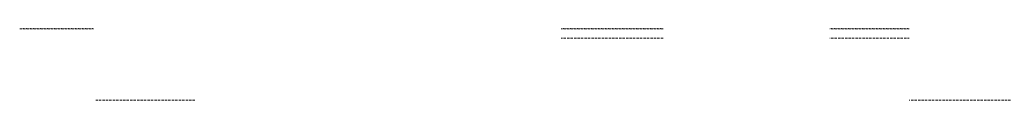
# Model space of a CAD drawing. Header units: inches. Extents: x 244 to 65245, y -2247 to 11745.
# Drawn here: x 40792 to 42580, y 4144 to 4273 of the extents above; entities that cross this region are included whole.
import ezdxf
from ezdxf.xclip import XClip

# ---------------------------------------------------------------- set-up
doc = ezdxf.new("R2010")
doc.units = ezdxf.units.IN
doc.header["$MEASUREMENT"] = 0
doc.header["$XCLIPFRAME"] = 0
doc.layers.add('hatch', color=12, linetype='Continuous', lineweight=9)
doc.layers.add('RAILING', color=213, linetype='Continuous', lineweight=9)

# ---------------------------------------------------------------- blocks, each defined once
blk = doc.blocks.new('R2')
at = {"layer": 'RAILING'}
for p, q in [((-2.1, 15.9), (-2.1, 17)), ((-2.1, 17), (2.1, 17)), ((2.1, 15.9), (-2.1, 15.9)), ((-2.1, 4.8), (-1.1, 3.2)), ((-2.1, 4.8), (2.1, 4.8)), ((-2.1, 1.1), (2.1, 1.1)), ((-2.1, 0), (-2.1, 1.1)), ((-2.1, 0), (2.1, 0)), ((-1.4, 15.6), (-1.4, 15.9)), ((-1.4, 13), (-1.4, 13.1)), ((-1.4, 3), (-1.4, 2.9)), ((-1.4, 1.4), (-1.4, 1.3)), ((1.1, 13.3), (-1.1, 13.3)), ((1.1, 12.8), (-1.1, 12.8)), ((1.1, 3.2), (-1.1, 3.2)), ((1.1, 3.2), (-1.1, 3.2)), ((1.1, 2.7), (-1.1, 2.7)), ((1.1, 1.6), (-1.1, 1.6)), ((1.1, 1.1), (-1.1, 1.1)), ((-1, 1.6), (-1, 2.7)), ((-1, 2.7), (-1, 1.6)), ((1, 1.6), (1, 2.7)), ((1, 2.7), (1, 1.6)), ((2.1, 4.8), (1.1, 3.2)), ((1.4, 15.6), (1.4, 15.9)), ((1.4, 13), (1.4, 13.1)), ((1.4, 3), (1.4, 2.9)), ((1.4, 1.4), (1.4, 1.3)), ((2.1, 17), (2.1, 15.9)), ((2.1, 1.1), (2.1, 0))]:
    blk.add_line(p, q, dxfattribs=at)
for centre, radius, start, end in [((2.9, 15.2), 4.32, 173.4577, 205.5425), ((-2.3, 14.2), 1.75, 15.2284, 59.8215), ((-1.1, 13.1), 0.209, 90, 180), ((-1.1, 13), 0.209, 180, 270), ((-1.1, 3), 0.209, 90, 180), ((-1.1, 2.9), 0.209, 180, 270), ((-1.1, 1.4), 0.209, 90, 180), ((-1.1, 1.3), 0.209, 180, 270), ((-5.5, 13.1), 5.11, 2.4876, 17.3368), ((4.3, 13.7), 4.71, 155.6375, 185.03), ((-4.3, 13.7), 4.71, 354.97, 24.3625), ((5.5, 13.1), 5.11, 162.6632, 177.5124), ((2.3, 14.2), 1.75, 120.1785, 164.7716), ((-2.9, 15.2), 4.32, 334.4575, 6.5423), ((1.1, 13.1), 0.209, 0, 90), ((1.1, 13), 0.209, 270, 0), ((1.1, 3), 0.209, 0, 90), ((1.1, 2.9), 0.209, 270, 0), ((1.1, 1.4), 0.209, 0, 90), ((1.1, 1.3), 0.209, 270, 0)]:
    blk.add_arc(centre, radius, start, end, dxfattribs=at)
for points in [[(-2.1, 4.8), (-1.6, 5.5), (-1.2, 9.1), (-1, 12.8)], [(2.1, 4.8), (1.6, 5.5), (1.2, 9.1), (1, 12.8)]]:
    blk.add_open_spline(points, degree=3, dxfattribs=at)
blk.add_point((4.2, 0), dxfattribs=at)

msp = doc.modelspace()

# ---------------------------------------------------------------- block references
at = {"layer": 'hatch', "ltscale": 2}
ref = msp.add_blockref('R2', (40794.2, 4273.4), dxfattribs=at)
XClip(ref).set_block_clipping_path([(-1.962451258, -17), (131.037548742, 0)])
ref = msp.add_blockref('R2', (40800.5, 4273.4), dxfattribs=at)
XClip(ref).set_block_clipping_path([(-8.2233208232, -17), (124.7766791768, 0)])
ref = msp.add_blockref('R2', (40806.7, 4273.4), dxfattribs=at)
XClip(ref).set_block_clipping_path([(-14.4841903884, -17), (118.5158096116, 0)])
ref = msp.add_blockref('R2', (40813, 4273.4), dxfattribs=at)
XClip(ref).set_block_clipping_path([(-20.7450599536, -17), (112.2549400464, 0)])
ref = msp.add_blockref('R2', (40819.2, 4273.4), dxfattribs=at)
XClip(ref).set_block_clipping_path([(-27.0059295188, -17), (105.9940704812, 0)])
ref = msp.add_blockref('R2', (40825.5, 4273.4), dxfattribs=at)
XClip(ref).set_block_clipping_path([(-33.266799084, -17), (99.733200916, 0)])
ref = msp.add_blockref('R2', (40831.8, 4273.4), dxfattribs=at)
XClip(ref).set_block_clipping_path([(-39.5276686493, -17), (93.4723313508, 0)])
ref = msp.add_blockref('R2', (40838, 4273.4), dxfattribs=at)
XClip(ref).set_block_clipping_path([(-45.7885382145, -17), (87.2114617856, 0)])
ref = msp.add_blockref('R2', (40844.3, 4273.4), dxfattribs=at)
XClip(ref).set_block_clipping_path([(-52.0494077797, -17), (80.9505922203, 0)])
ref = msp.add_blockref('R2', (40850.5, 4273.4), dxfattribs=at)
XClip(ref).set_block_clipping_path([(-58.3102773449, -17), (74.6897226552, 0)])
ref = msp.add_blockref('R2', (40856.8, 4273.4), dxfattribs=at)
XClip(ref).set_block_clipping_path([(-64.5711469101, -17), (68.4288530899, 0)])
ref = msp.add_blockref('R2', (40863.1, 4273.4), dxfattribs=at)
XClip(ref).set_block_clipping_path([(-70.8320164753, -17), (62.1679835247, 0)])
ref = msp.add_blockref('R2', (40869.3, 4273.4), dxfattribs=at)
XClip(ref).set_block_clipping_path([(-77.0928860405, -17), (55.9071139595, 0)])
ref = msp.add_blockref('R2', (40875.6, 4273.4), dxfattribs=at)
XClip(ref).set_block_clipping_path([(-83.3537556057, -17), (49.6462443943, 0)])
ref = msp.add_blockref('R2', (40881.8, 4273.4), dxfattribs=at)
XClip(ref).set_block_clipping_path([(-89.6146251709, -17), (43.3853748291, 0)])
ref = msp.add_blockref('R2', (40888.1, 4273.4), dxfattribs=at)
XClip(ref).set_block_clipping_path([(-95.8754947361, -17), (37.1245052639, 0)])
ref = msp.add_blockref('R2', (40894.4, 4273.4), dxfattribs=at)
XClip(ref).set_block_clipping_path([(-102.1363643013, -17), (30.8636356987, 0)])
ref = msp.add_blockref('R2', (40900.6, 4273.4), dxfattribs=at)
XClip(ref).set_block_clipping_path([(-108.3972338666, -17), (24.6027661335, 0)])
ref = msp.add_blockref('R2', (40906.9, 4273.4), dxfattribs=at)
XClip(ref).set_block_clipping_path([(-114.6581034317, -17), (18.3418965683, 0)])
ref = msp.add_blockref('R2', (40913.1, 4273.4), dxfattribs=at)
XClip(ref).set_block_clipping_path([(-120.918972997, -17), (12.0810270031, 0)])
ref = msp.add_blockref('R2', (40919.4, 4273.4), dxfattribs=at)
XClip(ref).set_block_clipping_path([(-127.1798425622, -17), (5.8201574378, 0)])
ref = msp.add_blockref('R2', (40925.7, 4273.4), dxfattribs=at)
XClip(ref).set_block_clipping_path([(-133.4407121274, -17), (-0.4407121274, 0)])
ref = msp.add_blockref('R2', (41768.9, 4273.4), dxfattribs=at)
XClip(ref).set_block_clipping_path([(-0.4127269517, -17), (44.5872730483, 0)])
ref = msp.add_blockref('R2', (41768.9, 4239.4), dxfattribs=at)
XClip(ref).set_block_clipping_path([(-0.4127269517, 17), (44.5872730483, 34)])
ref = msp.add_blockref('R2', (41775.2, 4273.4), dxfattribs=at)
XClip(ref).set_block_clipping_path([(-6.6735965169, -17), (38.3264034831, 0)])
ref = msp.add_blockref('R2', (41775.2, 4239.4), dxfattribs=at)
XClip(ref).set_block_clipping_path([(-6.6735965169, 17), (38.3264034831, 34)])
ref = msp.add_blockref('R2', (41781.4, 4273.4), dxfattribs=at)
XClip(ref).set_block_clipping_path([(-12.9344660821, -17), (32.0655339179, 0)])
ref = msp.add_blockref('R2', (41781.4, 4239.4), dxfattribs=at)
XClip(ref).set_block_clipping_path([(-12.9344660821, 17), (32.0655339179, 34)])
ref = msp.add_blockref('R2', (41787.7, 4273.4), dxfattribs=at)
XClip(ref).set_block_clipping_path([(-19.1953356473, -17), (25.8046643527, 0)])
ref = msp.add_blockref('R2', (41787.7, 4239.4), dxfattribs=at)
XClip(ref).set_block_clipping_path([(-19.1953356473, 17), (25.8046643527, 34)])
ref = msp.add_blockref('R2', (41794, 4273.4), dxfattribs=at)
XClip(ref).set_block_clipping_path([(-25.4562052126, -17), (19.5437947874, 0)])
ref = msp.add_blockref('R2', (41794, 4239.4), dxfattribs=at)
XClip(ref).set_block_clipping_path([(-25.4562052126, 17), (19.5437947874, 34)])
ref = msp.add_blockref('R2', (41800.2, 4273.4), dxfattribs=at)
XClip(ref).set_block_clipping_path([(-31.7170747778, -17), (13.2829252222, 0)])
ref = msp.add_blockref('R2', (41800.2, 4239.4), dxfattribs=at)
XClip(ref).set_block_clipping_path([(-31.7170747778, 17), (13.2829252222, 34)])
ref = msp.add_blockref('R2', (41806.5, 4273.4), dxfattribs=at)
XClip(ref).set_block_clipping_path([(-37.977944343, -17), (7.022055657, 0)])
ref = msp.add_blockref('R2', (41806.5, 4239.4), dxfattribs=at)
XClip(ref).set_block_clipping_path([(-37.977944343, 17), (7.022055657, 34)])
ref = msp.add_blockref('R2', (41812.8, 4273.4), dxfattribs=at)
XClip(ref).set_block_clipping_path([(-44.2388139082, -17), (0.7611860918, 0)])
ref = msp.add_blockref('R2', (41812.8, 4239.4), dxfattribs=at)
XClip(ref).set_block_clipping_path([(-44.2388139082, 17), (0.7611860918, 34)])
ref = msp.add_blockref('R2', (41812.8, 4273.4), dxfattribs=at)
XClip(ref).set_block_clipping_path([(0.7611860918, -17), (141.7611860918, 0)])
ref = msp.add_blockref('R2', (41812.8, 4239.4), dxfattribs=at)
XClip(ref).set_block_clipping_path([(0.7611860918, 17), (141.7611860918, 34)])
ref = msp.add_blockref('R2', (41819, 4273.4), dxfattribs=at)
XClip(ref).set_block_clipping_path([(-5.4996834734, -17), (135.5003165266, 0)])
ref = msp.add_blockref('R2', (41819, 4239.4), dxfattribs=at)
XClip(ref).set_block_clipping_path([(-5.4996834734, 17), (135.5003165266, 34)])
ref = msp.add_blockref('R2', (41825.3, 4273.4), dxfattribs=at)
XClip(ref).set_block_clipping_path([(-11.7605530386, -17), (129.2394469614, 0)])
ref = msp.add_blockref('R2', (41825.3, 4239.4), dxfattribs=at)
XClip(ref).set_block_clipping_path([(-11.7605530386, 17), (129.2394469614, 34)])
ref = msp.add_blockref('R2', (41831.5, 4273.4), dxfattribs=at)
XClip(ref).set_block_clipping_path([(-18.0214226039, -17), (122.9785773961, 0)])
ref = msp.add_blockref('R2', (41831.5, 4239.4), dxfattribs=at)
XClip(ref).set_block_clipping_path([(-18.0214226039, 17), (122.9785773961, 34)])
ref = msp.add_blockref('R2', (41837.8, 4273.4), dxfattribs=at)
XClip(ref).set_block_clipping_path([(-24.2822921691, -17), (116.7177078309, 0)])
ref = msp.add_blockref('R2', (41837.8, 4239.4), dxfattribs=at)
XClip(ref).set_block_clipping_path([(-24.2822921691, 17), (116.7177078309, 34)])
ref = msp.add_blockref('R2', (41844.1, 4273.4), dxfattribs=at)
XClip(ref).set_block_clipping_path([(-30.5431617343, -17), (110.4568382657, 0)])
ref = msp.add_blockref('R2', (41844.1, 4239.4), dxfattribs=at)
XClip(ref).set_block_clipping_path([(-30.5431617343, 17), (110.4568382657, 34)])
ref = msp.add_blockref('R2', (41850.3, 4273.4), dxfattribs=at)
XClip(ref).set_block_clipping_path([(-36.8040312995, -17), (104.1959687005, 0)])
ref = msp.add_blockref('R2', (41850.3, 4239.4), dxfattribs=at)
XClip(ref).set_block_clipping_path([(-36.8040312995, 17), (104.1959687005, 34)])
ref = msp.add_blockref('R2', (41856.6, 4273.4), dxfattribs=at)
XClip(ref).set_block_clipping_path([(-43.0649008647, -17), (97.9350991353, 0)])
ref = msp.add_blockref('R2', (41856.6, 4239.4), dxfattribs=at)
XClip(ref).set_block_clipping_path([(-43.0649008647, 17), (97.9350991353, 34)])
ref = msp.add_blockref('R2', (41862.8, 4273.4), dxfattribs=at)
XClip(ref).set_block_clipping_path([(-49.3257704299, -17), (91.6742295701, 0)])
ref = msp.add_blockref('R2', (41862.8, 4239.4), dxfattribs=at)
XClip(ref).set_block_clipping_path([(-49.3257704299, 17), (91.6742295701, 34)])
ref = msp.add_blockref('R2', (41869.1, 4273.4), dxfattribs=at)
XClip(ref).set_block_clipping_path([(-55.5866399951, -17), (85.4133600049, 0)])
ref = msp.add_blockref('R2', (41869.1, 4239.4), dxfattribs=at)
XClip(ref).set_block_clipping_path([(-55.5866399951, 17), (85.4133600049, 34)])
ref = msp.add_blockref('R2', (41875.4, 4273.4), dxfattribs=at)
XClip(ref).set_block_clipping_path([(-61.8475095604, -17), (79.1524904396, 0)])
ref = msp.add_blockref('R2', (41875.4, 4239.4), dxfattribs=at)
XClip(ref).set_block_clipping_path([(-61.8475095604, 17), (79.1524904396, 34)])
ref = msp.add_blockref('R2', (41881.6, 4273.4), dxfattribs=at)
XClip(ref).set_block_clipping_path([(-68.1083791256, -17), (72.8916208744, 0)])
ref = msp.add_blockref('R2', (41881.6, 4239.4), dxfattribs=at)
XClip(ref).set_block_clipping_path([(-68.1083791256, 17), (72.8916208744, 34)])
ref = msp.add_blockref('R2', (41887.9, 4273.4), dxfattribs=at)
XClip(ref).set_block_clipping_path([(-74.3692486908, -17), (66.6307513092, 0)])
ref = msp.add_blockref('R2', (41887.9, 4239.4), dxfattribs=at)
XClip(ref).set_block_clipping_path([(-74.3692486908, 17), (66.6307513092, 34)])
ref = msp.add_blockref('R2', (41894.1, 4273.4), dxfattribs=at)
XClip(ref).set_block_clipping_path([(-80.630118256, -17), (60.369881744, 0)])
ref = msp.add_blockref('R2', (41894.1, 4239.4), dxfattribs=at)
XClip(ref).set_block_clipping_path([(-80.630118256, 17), (60.369881744, 34)])
ref = msp.add_blockref('R2', (41900.4, 4273.4), dxfattribs=at)
XClip(ref).set_block_clipping_path([(-86.8909878212, -17), (54.1090121788, 0)])
ref = msp.add_blockref('R2', (41900.4, 4239.4), dxfattribs=at)
XClip(ref).set_block_clipping_path([(-86.8909878212, 17), (54.1090121788, 34)])
ref = msp.add_blockref('R2', (41906.7, 4273.4), dxfattribs=at)
XClip(ref).set_block_clipping_path([(-93.1518573865, -17), (47.8481426135, 0)])
ref = msp.add_blockref('R2', (41906.7, 4239.4), dxfattribs=at)
XClip(ref).set_block_clipping_path([(-93.1518573865, 17), (47.8481426135, 34)])
ref = msp.add_blockref('R2', (41912.9, 4273.4), dxfattribs=at)
XClip(ref).set_block_clipping_path([(-99.4127269517, -17), (41.5872730483, 0)])
ref = msp.add_blockref('R2', (41912.9, 4239.4), dxfattribs=at)
XClip(ref).set_block_clipping_path([(-99.4127269517, 17), (41.5872730483, 34)])
ref = msp.add_blockref('R2', (41919.2, 4273.4), dxfattribs=at)
XClip(ref).set_block_clipping_path([(-105.6735965169, -17), (35.3264034831, 0)])
ref = msp.add_blockref('R2', (41919.2, 4239.4), dxfattribs=at)
XClip(ref).set_block_clipping_path([(-105.6735965169, 17), (35.3264034831, 34)])
ref = msp.add_blockref('R2', (41925.4, 4273.4), dxfattribs=at)
XClip(ref).set_block_clipping_path([(-111.9344660821, -17), (29.0655339179, 0)])
ref = msp.add_blockref('R2', (41925.4, 4239.4), dxfattribs=at)
XClip(ref).set_block_clipping_path([(-111.9344660821, 17), (29.0655339179, 34)])
ref = msp.add_blockref('R2', (41931.7, 4273.4), dxfattribs=at)
XClip(ref).set_block_clipping_path([(-118.1953356473, -17), (22.8046643527, 0)])
ref = msp.add_blockref('R2', (41931.7, 4239.4), dxfattribs=at)
XClip(ref).set_block_clipping_path([(-118.1953356473, 17), (22.8046643527, 34)])
ref = msp.add_blockref('R2', (41938, 4273.4), dxfattribs=at)
XClip(ref).set_block_clipping_path([(-124.4562052125, -17), (16.5437947875, 0)])
ref = msp.add_blockref('R2', (41938, 4239.4), dxfattribs=at)
XClip(ref).set_block_clipping_path([(-124.4562052125, 17), (16.5437947875, 34)])
ref = msp.add_blockref('R2', (41944.2, 4273.4), dxfattribs=at)
XClip(ref).set_block_clipping_path([(-130.7170747777, -17), (10.2829252223, 0)])
ref = msp.add_blockref('R2', (41944.2, 4239.4), dxfattribs=at)
XClip(ref).set_block_clipping_path([(-130.7170747777, 17), (10.2829252223, 34)])
ref = msp.add_blockref('R2', (41950.5, 4273.4), dxfattribs=at)
XClip(ref).set_block_clipping_path([(-136.977944343, -17), (4.022055657, 0)])
ref = msp.add_blockref('R2', (41950.5, 4239.4), dxfattribs=at)
XClip(ref).set_block_clipping_path([(-136.977944343, 17), (4.022055657, 34)])
ref = msp.add_blockref('R2', (42251.6, 4273.4), dxfattribs=at)
XClip(ref).set_block_clipping_path([(2.0304879218, -17), (145.0304879218, 0)])
ref = msp.add_blockref('R2', (42251.6, 4239.4), dxfattribs=at)
XClip(ref).set_block_clipping_path([(2.0304879218, 17), (145.0304879218, 34)])
ref = msp.add_blockref('R2', (42257.9, 4273.4), dxfattribs=at)
XClip(ref).set_block_clipping_path([(-4.2303816434, -17), (138.7696183566, 0)])
ref = msp.add_blockref('R2', (42257.9, 4239.4), dxfattribs=at)
XClip(ref).set_block_clipping_path([(-4.2303816434, 17), (138.7696183566, 34)])
ref = msp.add_blockref('R2', (42264.1, 4273.4), dxfattribs=at)
XClip(ref).set_block_clipping_path([(-10.4912512086, -17), (132.5087487914, 0)])
ref = msp.add_blockref('R2', (42264.1, 4239.4), dxfattribs=at)
XClip(ref).set_block_clipping_path([(-10.4912512086, 17), (132.5087487914, 34)])
ref = msp.add_blockref('R2', (42270.4, 4273.4), dxfattribs=at)
XClip(ref).set_block_clipping_path([(-16.7521207738, -17), (126.2478792262, 0)])
ref = msp.add_blockref('R2', (42270.4, 4239.4), dxfattribs=at)
XClip(ref).set_block_clipping_path([(-16.7521207738, 17), (126.2478792262, 34)])
ref = msp.add_blockref('R2', (42276.6, 4273.4), dxfattribs=at)
XClip(ref).set_block_clipping_path([(-23.012990339, -17), (119.987009661, 0)])
ref = msp.add_blockref('R2', (42276.6, 4239.4), dxfattribs=at)
XClip(ref).set_block_clipping_path([(-23.012990339, 17), (119.987009661, 34)])
ref = msp.add_blockref('R2', (42282.9, 4273.4), dxfattribs=at)
XClip(ref).set_block_clipping_path([(-29.2738599042, -17), (113.7261400958, 0)])
ref = msp.add_blockref('R2', (42282.9, 4239.4), dxfattribs=at)
XClip(ref).set_block_clipping_path([(-29.2738599042, 17), (113.7261400958, 34)])
ref = msp.add_blockref('R2', (42289.2, 4273.4), dxfattribs=at)
XClip(ref).set_block_clipping_path([(-35.5347294695, -17), (107.4652705305, 0)])
ref = msp.add_blockref('R2', (42289.2, 4239.4), dxfattribs=at)
XClip(ref).set_block_clipping_path([(-35.5347294695, 17), (107.4652705305, 34)])
ref = msp.add_blockref('R2', (42295.4, 4273.4), dxfattribs=at)
XClip(ref).set_block_clipping_path([(-41.7955990347, -17), (101.2044009653, 0)])
ref = msp.add_blockref('R2', (42295.4, 4239.4), dxfattribs=at)
XClip(ref).set_block_clipping_path([(-41.7955990347, 17), (101.2044009653, 34)])
ref = msp.add_blockref('R2', (42301.7, 4273.4), dxfattribs=at)
XClip(ref).set_block_clipping_path([(-48.0564685999, -17), (94.9435314001, 0)])
ref = msp.add_blockref('R2', (42301.7, 4239.4), dxfattribs=at)
XClip(ref).set_block_clipping_path([(-48.0564685999, 17), (94.9435314001, 34)])
ref = msp.add_blockref('R2', (42307.9, 4273.4), dxfattribs=at)
XClip(ref).set_block_clipping_path([(-54.3173381651, -17), (88.6826618349, 0)])
ref = msp.add_blockref('R2', (42307.9, 4239.4), dxfattribs=at)
XClip(ref).set_block_clipping_path([(-54.3173381651, 17), (88.6826618349, 34)])
ref = msp.add_blockref('R2', (42314.2, 4273.4), dxfattribs=at)
XClip(ref).set_block_clipping_path([(-60.5782077303, -17), (82.4217922697, 0)])
ref = msp.add_blockref('R2', (42314.2, 4239.4), dxfattribs=at)
XClip(ref).set_block_clipping_path([(-60.5782077303, 17), (82.4217922697, 34)])
ref = msp.add_blockref('R2', (42320.5, 4273.4), dxfattribs=at)
XClip(ref).set_block_clipping_path([(-66.8390772955, -17), (76.1609227045, 0)])
ref = msp.add_blockref('R2', (42320.5, 4239.4), dxfattribs=at)
XClip(ref).set_block_clipping_path([(-66.8390772955, 17), (76.1609227045, 34)])
ref = msp.add_blockref('R2', (42326.7, 4273.4), dxfattribs=at)
XClip(ref).set_block_clipping_path([(-73.0999468607, -17), (69.9000531393, 0)])
ref = msp.add_blockref('R2', (42326.7, 4239.4), dxfattribs=at)
XClip(ref).set_block_clipping_path([(-73.0999468607, 17), (69.9000531393, 34)])
ref = msp.add_blockref('R2', (42333, 4273.4), dxfattribs=at)
XClip(ref).set_block_clipping_path([(-79.3608164259, -17), (63.6391835741, 0)])
ref = msp.add_blockref('R2', (42333, 4239.4), dxfattribs=at)
XClip(ref).set_block_clipping_path([(-79.3608164259, 17), (63.6391835741, 34)])
ref = msp.add_blockref('R2', (42339.2, 4273.4), dxfattribs=at)
XClip(ref).set_block_clipping_path([(-85.6216859911, -17), (57.3783140089, 0)])
ref = msp.add_blockref('R2', (42339.2, 4239.4), dxfattribs=at)
XClip(ref).set_block_clipping_path([(-85.6216859911, 17), (57.3783140089, 34)])
ref = msp.add_blockref('R2', (42345.5, 4273.4), dxfattribs=at)
XClip(ref).set_block_clipping_path([(-91.8825555563, -17), (51.1174444437, 0)])
ref = msp.add_blockref('R2', (42345.5, 4239.4), dxfattribs=at)
XClip(ref).set_block_clipping_path([(-91.8825555563, 17), (51.1174444437, 34)])
ref = msp.add_blockref('R2', (42351.8, 4273.4), dxfattribs=at)
XClip(ref).set_block_clipping_path([(-98.1434251215, -17), (44.8565748785, 0)])
ref = msp.add_blockref('R2', (42351.8, 4239.4), dxfattribs=at)
XClip(ref).set_block_clipping_path([(-98.1434251215, 17), (44.8565748785, 34)])
ref = msp.add_blockref('R2', (42358, 4273.4), dxfattribs=at)
XClip(ref).set_block_clipping_path([(-104.4042946868, -17), (38.5957053132, 0)])
ref = msp.add_blockref('R2', (42358, 4239.4), dxfattribs=at)
XClip(ref).set_block_clipping_path([(-104.4042946868, 17), (38.5957053132, 34)])
ref = msp.add_blockref('R2', (42364.3, 4273.4), dxfattribs=at)
XClip(ref).set_block_clipping_path([(-110.665164252, -17), (32.334835748, 0)])
ref = msp.add_blockref('R2', (42364.3, 4239.4), dxfattribs=at)
XClip(ref).set_block_clipping_path([(-110.665164252, 17), (32.334835748, 34)])
ref = msp.add_blockref('R2', (42370.5, 4273.4), dxfattribs=at)
XClip(ref).set_block_clipping_path([(-116.9260338172, -17), (26.0739661828, 0)])
ref = msp.add_blockref('R2', (42370.5, 4239.4), dxfattribs=at)
XClip(ref).set_block_clipping_path([(-116.9260338172, 17), (26.0739661828, 34)])
ref = msp.add_blockref('R2', (42376.8, 4273.4), dxfattribs=at)
XClip(ref).set_block_clipping_path([(-123.1869033824, -17), (19.8130966176, 0)])
ref = msp.add_blockref('R2', (42376.8, 4239.4), dxfattribs=at)
XClip(ref).set_block_clipping_path([(-123.1869033824, 17), (19.8130966176, 34)])
ref = msp.add_blockref('R2', (42383.1, 4273.4), dxfattribs=at)
XClip(ref).set_block_clipping_path([(-129.4477729476, -17), (13.5522270524, 0)])
ref = msp.add_blockref('R2', (42383.1, 4239.4), dxfattribs=at)
XClip(ref).set_block_clipping_path([(-129.4477729476, 17), (13.5522270524, 34)])
ref = msp.add_blockref('R2', (42389.3, 4273.4), dxfattribs=at)
XClip(ref).set_block_clipping_path([(-135.7086425128, -17), (7.2913574872, 0)])
ref = msp.add_blockref('R2', (42389.3, 4239.4), dxfattribs=at)
XClip(ref).set_block_clipping_path([(-135.7086425128, 17), (7.2913574872, 34)])
ref = msp.add_blockref('R2', (42395.6, 4273.4), dxfattribs=at)
XClip(ref).set_block_clipping_path([(-141.969512078, -17), (1.030487922, 0)])
ref = msp.add_blockref('R2', (42395.6, 4239.4), dxfattribs=at)
XClip(ref).set_block_clipping_path([(-141.969512078, 17), (1.030487922, 34)])
ref = msp.add_blockref('R2', (40930.7, 4127.4), dxfattribs=at)
XClip(ref).set_block_clipping_path([(-1.4416025635, 17), (177.9525349248, 34)])
ref = msp.add_blockref('R2', (40936.9, 4127.4), dxfattribs=at)
XClip(ref).set_block_clipping_path([(-7.7024721287, 17), (171.6916653596, 34)])
ref = msp.add_blockref('R2', (40943.2, 4127.4), dxfattribs=at)
XClip(ref).set_block_clipping_path([(-13.9633416939, 17), (165.4307957943, 34)])
ref = msp.add_blockref('R2', (40949.5, 4127.4), dxfattribs=at)
XClip(ref).set_block_clipping_path([(-20.2242112591, 17), (159.1699262291, 34)])
ref = msp.add_blockref('R2', (40955.7, 4127.4), dxfattribs=at)
XClip(ref).set_block_clipping_path([(-26.4850808243, 17), (152.9090566639, 34)])
ref = msp.add_blockref('R2', (40962, 4127.4), dxfattribs=at)
XClip(ref).set_block_clipping_path([(-32.7459503895, 17), (146.6481870987, 34)])
ref = msp.add_blockref('R2', (40968.2, 4127.4), dxfattribs=at)
XClip(ref).set_block_clipping_path([(-39.0068199547, 17), (140.3873175335, 34)])
ref = msp.add_blockref('R2', (40974.5, 4127.4), dxfattribs=at)
XClip(ref).set_block_clipping_path([(-45.2676895199, 17), (134.1264479683, 34)])
ref = msp.add_blockref('R2', (40980.8, 4127.4), dxfattribs=at)
XClip(ref).set_block_clipping_path([(-51.5285590852, 17), (127.8655784031, 34)])
ref = msp.add_blockref('R2', (40987, 4127.4), dxfattribs=at)
XClip(ref).set_block_clipping_path([(-57.7894286504, 17), (121.6047088379, 34)])
ref = msp.add_blockref('R2', (40993.3, 4127.4), dxfattribs=at)
XClip(ref).set_block_clipping_path([(-64.0502982156, 17), (115.3438392727, 34)])
ref = msp.add_blockref('R2', (40999.5, 4127.4), dxfattribs=at)
XClip(ref).set_block_clipping_path([(-70.3111677808, 17), (109.0829697075, 34)])
ref = msp.add_blockref('R2', (41005.8, 4127.4), dxfattribs=at)
XClip(ref).set_block_clipping_path([(-76.572037346, 17), (102.8221001423, 34)])
ref = msp.add_blockref('R2', (41012.1, 4127.4), dxfattribs=at)
XClip(ref).set_block_clipping_path([(-82.8329069112, 17), (96.561230577, 34)])
ref = msp.add_blockref('R2', (41018.3, 4127.4), dxfattribs=at)
XClip(ref).set_block_clipping_path([(-89.0937764764, 17), (90.3003610118, 34)])
ref = msp.add_blockref('R2', (41024.6, 4127.4), dxfattribs=at)
XClip(ref).set_block_clipping_path([(-95.3546460416, 17), (84.0394914466, 34)])
ref = msp.add_blockref('R2', (41030.8, 4127.4), dxfattribs=at)
XClip(ref).set_block_clipping_path([(-101.6155156068, 17), (77.7786218814, 34)])
ref = msp.add_blockref('R2', (41037.1, 4127.4), dxfattribs=at)
XClip(ref).set_block_clipping_path([(-107.876385172, 17), (71.5177523162, 34)])
ref = msp.add_blockref('R2', (41043.4, 4127.4), dxfattribs=at)
XClip(ref).set_block_clipping_path([(-114.1372547372, 17), (65.256882751, 34)])
ref = msp.add_blockref('R2', (41049.6, 4127.4), dxfattribs=at)
XClip(ref).set_block_clipping_path([(-120.3981243024, 17), (58.9960131858, 34)])
ref = msp.add_blockref('R2', (41055.9, 4127.4), dxfattribs=at)
XClip(ref).set_block_clipping_path([(-126.6589938677, 17), (52.7351436206, 34)])
ref = msp.add_blockref('R2', (41062.1, 4127.4), dxfattribs=at)
XClip(ref).set_block_clipping_path([(-132.9198634329, 17), (46.4742740554, 34)])
ref = msp.add_blockref('R2', (41068.4, 4127.4), dxfattribs=at)
XClip(ref).set_block_clipping_path([(-139.1807329981, 17), (40.2134044902, 34)])
ref = msp.add_blockref('R2', (41074.7, 4127.4), dxfattribs=at)
XClip(ref).set_block_clipping_path([(-145.4416025633, 17), (33.952534925, 34)])
ref = msp.add_blockref('R2', (41080.9, 4127.4), dxfattribs=at)
XClip(ref).set_block_clipping_path([(-151.7024721285, 17), (27.6916653598, 34)])
ref = msp.add_blockref('R2', (41087.2, 4127.4), dxfattribs=at)
XClip(ref).set_block_clipping_path([(-157.9633416937, 17), (21.4307957945, 34)])
ref = msp.add_blockref('R2', (41093.5, 4127.4), dxfattribs=at)
XClip(ref).set_block_clipping_path([(-164.2242112589, 17), (15.1699262293, 34)])
ref = msp.add_blockref('R2', (41099.7, 4127.4), dxfattribs=at)
XClip(ref).set_block_clipping_path([(-170.4850808241, 17), (8.9090566641, 34)])
ref = msp.add_blockref('R2', (41106, 4127.4), dxfattribs=at)
XClip(ref).set_block_clipping_path([(-176.7459503893, 17), (2.6481870989, 34)])
ref = msp.add_blockref('R2', (42395.8, 4127.4), dxfattribs=at)
XClip(ref).set_block_clipping_path([(0.7748763168, 17), (184.6425849482, 34)])
ref = msp.add_blockref('R2', (42402.1, 4127.4), dxfattribs=at)
XClip(ref).set_block_clipping_path([(-5.4859932484, 17), (178.381715383, 34)])
ref = msp.add_blockref('R2', (42408.4, 4127.4), dxfattribs=at)
XClip(ref).set_block_clipping_path([(-11.7468628136, 17), (172.1208458178, 34)])
ref = msp.add_blockref('R2', (42414.6, 4127.4), dxfattribs=at)
XClip(ref).set_block_clipping_path([(-18.0077323789, 17), (165.8599762525, 34)])
ref = msp.add_blockref('R2', (42420.9, 4127.4), dxfattribs=at)
XClip(ref).set_block_clipping_path([(-24.2686019441, 17), (159.5991066873, 34)])
ref = msp.add_blockref('R2', (42427.1, 4127.4), dxfattribs=at)
XClip(ref).set_block_clipping_path([(-30.5294715093, 17), (153.3382371221, 34)])
ref = msp.add_blockref('R2', (42433.4, 4127.4), dxfattribs=at)
XClip(ref).set_block_clipping_path([(-36.7903410745, 17), (147.0773675569, 34)])
ref = msp.add_blockref('R2', (42439.7, 4127.4), dxfattribs=at)
XClip(ref).set_block_clipping_path([(-43.0512106397, 17), (140.8164979917, 34)])
ref = msp.add_blockref('R2', (42445.9, 4127.4), dxfattribs=at)
XClip(ref).set_block_clipping_path([(-49.3120802049, 17), (134.5556284265, 34)])
ref = msp.add_blockref('R2', (42452.2, 4127.4), dxfattribs=at)
XClip(ref).set_block_clipping_path([(-55.5729497701, 17), (128.2947588613, 34)])
ref = msp.add_blockref('R2', (42458.5, 4127.4), dxfattribs=at)
XClip(ref).set_block_clipping_path([(-61.8338193353, 17), (122.0338892961, 34)])
ref = msp.add_blockref('R2', (42464.7, 4127.4), dxfattribs=at)
XClip(ref).set_block_clipping_path([(-68.0946889005, 17), (115.7730197309, 34)])
ref = msp.add_blockref('R2', (42471, 4127.4), dxfattribs=at)
XClip(ref).set_block_clipping_path([(-74.3555584657, 17), (109.5121501657, 34)])
ref = msp.add_blockref('R2', (42477.2, 4127.4), dxfattribs=at)
XClip(ref).set_block_clipping_path([(-80.6164280309, 17), (103.2512806005, 34)])
ref = msp.add_blockref('R2', (42483.5, 4127.4), dxfattribs=at)
XClip(ref).set_block_clipping_path([(-86.8772975961, 17), (96.9904110353, 34)])
ref = msp.add_blockref('R2', (42489.8, 4127.4), dxfattribs=at)
XClip(ref).set_block_clipping_path([(-93.1381671614, 17), (90.72954147, 34)])
ref = msp.add_blockref('R2', (42496, 4127.4), dxfattribs=at)
XClip(ref).set_block_clipping_path([(-99.3990367266, 17), (84.4686719048, 34)])
ref = msp.add_blockref('R2', (42502.3, 4127.4), dxfattribs=at)
XClip(ref).set_block_clipping_path([(-105.6599062918, 17), (78.2078023396, 34)])
ref = msp.add_blockref('R2', (42508.5, 4127.4), dxfattribs=at)
XClip(ref).set_block_clipping_path([(-111.920775857, 17), (71.9469327744, 34)])
ref = msp.add_blockref('R2', (42514.8, 4127.4), dxfattribs=at)
XClip(ref).set_block_clipping_path([(-118.1816454222, 17), (65.6860632092, 34)])
ref = msp.add_blockref('R2', (42521.1, 4127.4), dxfattribs=at)
XClip(ref).set_block_clipping_path([(-124.4425149874, 17), (59.425193644, 34)])
ref = msp.add_blockref('R2', (42527.3, 4127.4), dxfattribs=at)
XClip(ref).set_block_clipping_path([(-130.7033845526, 17), (53.1643240788, 34)])
ref = msp.add_blockref('R2', (42533.6, 4127.4), dxfattribs=at)
XClip(ref).set_block_clipping_path([(-136.9642541178, 17), (46.9034545136, 34)])
ref = msp.add_blockref('R2', (42539.8, 4127.4), dxfattribs=at)
XClip(ref).set_block_clipping_path([(-143.225123683, 17), (40.6425849484, 34)])
ref = msp.add_blockref('R2', (42546.1, 4127.4), dxfattribs=at)
XClip(ref).set_block_clipping_path([(-149.4859932482, 17), (34.3817153832, 34)])
ref = msp.add_blockref('R2', (42552.4, 4127.4), dxfattribs=at)
XClip(ref).set_block_clipping_path([(-155.7468628134, 17), (28.120845818, 34)])
ref = msp.add_blockref('R2', (42558.6, 4127.4), dxfattribs=at)
XClip(ref).set_block_clipping_path([(-162.0077323787, 17), (21.8599762527, 34)])
ref = msp.add_blockref('R2', (42564.9, 4127.4), dxfattribs=at)
XClip(ref).set_block_clipping_path([(-168.2686019439, 17), (15.5991066875, 34)])
ref = msp.add_blockref('R2', (42571.1, 4127.4), dxfattribs=at)
XClip(ref).set_block_clipping_path([(-174.5294715091, 17), (9.3382371223, 34)])
ref = msp.add_blockref('R2', (42577.4, 4127.4), dxfattribs=at)
XClip(ref).set_block_clipping_path([(-180.7903410743, 17), (3.0773675571, 34)])

doc.saveas('drawing.dxf')
